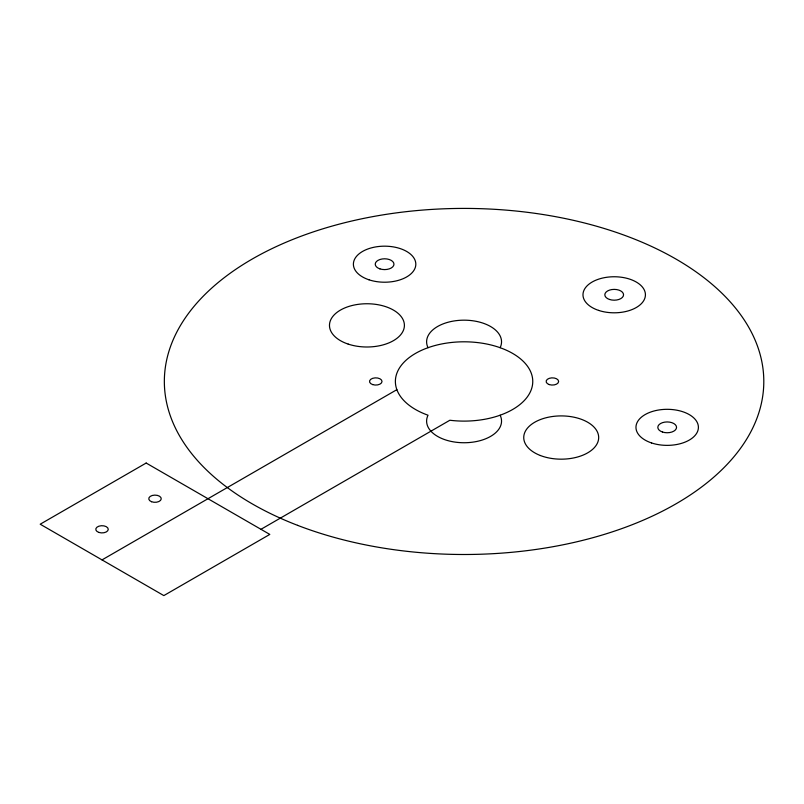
<?xml version="1.0" encoding="UTF-8"?>
<svg xmlns="http://www.w3.org/2000/svg" width="804" height="804" viewBox="0 0 804 804"><rect width="100%" height="100%" fill="white"/><g stroke="black" fill="none" stroke-linecap="round" stroke-linejoin="round"><path stroke-width="1.21" d="M102.018 559.896L396.874 389.669M260.968 529.313L449.858 420.251A68.692 39.657 0 0 0 531.384 373.558A68.692 39.657 0 0 0 424.763 348.936A68.692 39.657 0 0 0 428.029 415.216A37.466 21.628 0 0 0 464.079 442.743A37.466 21.628 0 0 0 500.118 415.216M428.029 347.7A37.466 21.628 0 0 1 464.079 320.173A37.466 21.628 0 0 1 500.118 347.7M146.167 463.034L40.2 524.208L163.835 595.593L269.802 534.409L146.167 463.034M348.202 344.102A37.466 21.628 0 0 0 404.402 325.379A37.466 21.628 0 0 0 348.202 306.646A37.466 21.628 0 0 0 348.202 344.102M540.399 455.526A37.466 21.628 0 0 0 598.598 438.954A37.466 21.628 0 0 0 544.64 418.14A37.466 21.628 0 0 0 540.399 455.526M379.92 268.878A9.367 5.407 0 0 0 393.96 264.194A9.367 5.407 0 0 0 379.92 259.511A9.367 5.407 0 0 0 379.92 268.878M662.496 432.029A9.367 5.407 0 0 0 676.546 427.346A9.367 5.407 0 0 0 662.496 422.663A9.367 5.407 0 0 0 662.496 432.029M609.512 299.47A9.367 5.407 0 0 0 623.562 294.787A9.367 5.407 0 0 0 609.512 290.103A9.367 5.407 0 0 0 609.512 299.47M372.644 384.583A6.241 3.608 0 0 0 382.011 381.458A6.241 3.608 0 0 0 372.644 378.332A6.241 3.608 0 0 0 372.644 384.583M549.263 384.583A6.241 3.608 0 0 0 558.629 381.458A6.241 3.608 0 0 0 549.263 378.332A6.241 3.608 0 0 0 549.263 384.583M368.986 279.802A31.225 18.03 0 0 0 415.819 264.194A31.225 18.03 0 0 0 368.986 248.587A31.225 18.03 0 0 0 368.986 279.802M598.588 310.394A31.225 18.03 0 0 0 645.421 294.787A31.225 18.03 0 0 0 598.588 279.169A31.225 18.03 0 0 0 598.588 310.394M651.572 442.954A31.225 18.03 0 0 0 698.405 427.346A31.225 18.03 0 0 0 651.572 411.728A31.225 18.03 0 0 0 651.572 442.954M98.892 532.429A6.241 3.608 0 0 0 108.259 529.313A6.241 3.608 0 0 0 98.892 526.188A6.241 3.608 0 0 0 98.892 532.429M151.534 501.716A6.241 3.608 0 0 0 161.232 498.952A6.241 3.608 0 0 0 152.237 495.485A6.241 3.608 0 0 0 151.534 501.716M297.56 525.334A299.721 173.041 0 0 0 763.157 392.774A299.721 173.041 0 0 0 331.509 226.256A299.721 173.041 0 0 0 297.56 525.334"/></g></svg>
